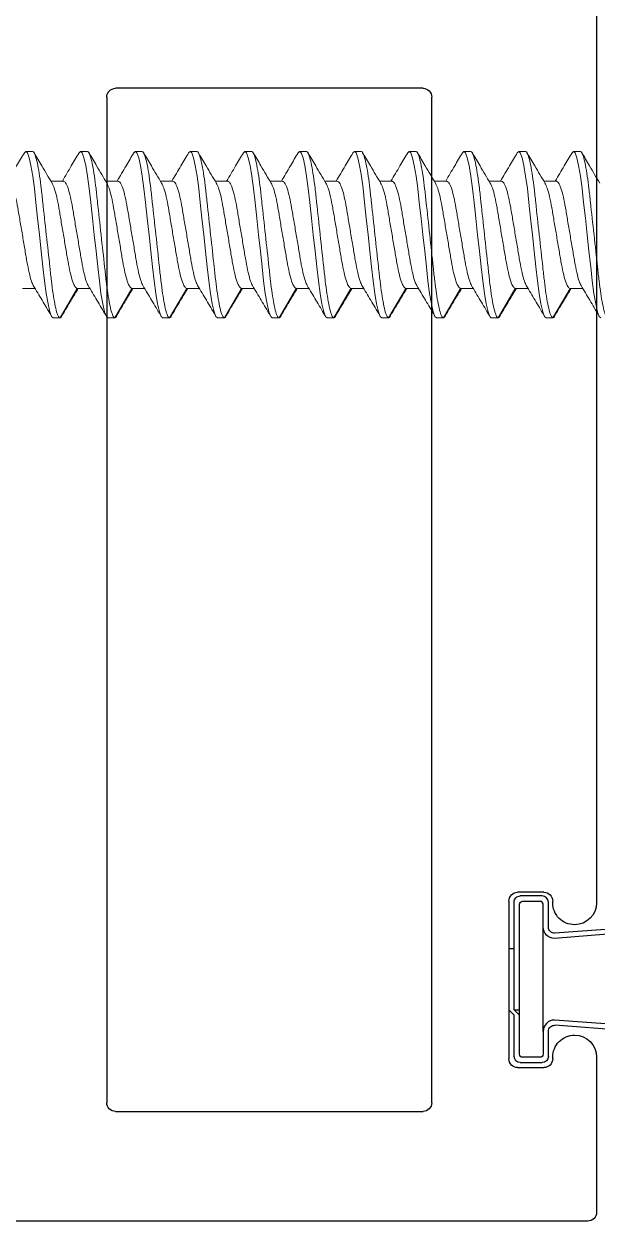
# Model space of a CAD drawing. Extents: x -22 to 360, y -93 to 44.
# Drawn here: x 17.505 to 18.159, y 30.997 to 32.362 of the extents above; entities that cross this region are included whole.
import ezdxf

# ---------------------------------------------------------------- set-up
doc = ezdxf.new("R2010")
doc.units = 0
doc.header["$MEASUREMENT"] = 0
doc.layers.get('0').update_dxf_attribs({"linetype": 'CONTINUOUS'})
doc.layers.add('VENT', color=5, linetype='CONTINUOUS')

# ---------------------------------------------------------------- blocks, each defined once
blk = doc.blocks.new('Q250T190')
for p, q in [((-0.063, 0.181), (-0.0525, 0.0405)), ((-0.057, 0.181), (-0.0465, 0.04)), ((0.063, 0.181), (0.0525, 0.0405)), ((0.057, 0.1798), (0.057, 0.1719)), ((0.057, 0.1719), (0.0465, 0.04)), ((-0.088, 0.033), (-0.0595, 0.033)), ((0.0595, 0.033), (0.088, 0.033)), ((-0.095, 0.001), (-0.095, 0.026)), ((-0.089, 0.0235), (-0.089, 0.0035)), ((-0.0595, 0.027), (-0.0855, 0.027)), ((-0.0595, 0.027), (0.0855, 0.027)), ((0.089, 0.0035), (0.089, 0.0235)), ((0.095, 0.026), (0.095, 0.001)), ((-0.0855, 0), (0.0855, 0)), ((-0.035, -0.006), (-0.041, 0)), ((-0.035, -0.006), (-0.035, 0)), ((-0.088, -0.006), (-0.041, -0.006)), ((-0.035, -0.012), (-0.041, -0.006)), ((-0.035, -0.006), (0.088, -0.006)), ((0.035, -0.012), (-0.035, -0.012)), ((0.035, -0.012), (0.035, -0.006))]:
    blk.add_line(p, q)
for centre, radius, start, end in [((0, 0.181), 0.063, 0, 180), ((0, 0.1804), 0.057, 359.3779, 179.3779), ((-0.088, 0.026), 0.007, 90, 180), ((-0.0595, 0.04), 0.007, 270, 4.2588), ((0.0595, 0.04), 0.013, 180, 270), ((0.0595, 0.04), 0.007, 175.7412, 270), ((-0.0855, 0.0235), 0.0035, 90, 180), ((-0.088, 0.001), 0.007, 180, 270), ((-0.0855, 0.0035), 0.0035, 180, 270), ((0.0855, 0.0035), 0.0035, 270, 0), ((0.088, 0.001), 0.007, 270, 0)]:
    blk.add_arc(centre, radius, start, end)
at = {"extrusion": (0, 0, -1)}
for centre, radius, start, end in [((0.0595, 0.04), 0.013, 180, 270.0001), ((-0.088, 0.026), 0.007, 90, 180), ((-0.0855, 0.0235), 0.0035, 90, 180)]:
    blk.add_arc(centre, radius, start, end, dxfattribs=at)
blk = doc.blocks.new('3203-1_Sash_Component')
for p, q in [((0.124, 3.064), (-0.053, 3.064)), ((1.319, 3.064), (0.3, 3.064)), ((-0.063, 3.054), (-0.063, 0.01)), ((0.149, 3.0389), (0.149, 3.039)), ((0.122, 3.0139), (0.124, 3.0139)), ((0.3, 3.0139), (0.302, 3.0139)), ((0.112, 2.9739), (0.112, 3.0039)), ((0.312, 3.0039), (0.312, 2.9739)), ((0.302, 2.9639), (0.122, 2.9639)), ((0.072, 2.876), (1.219, 2.876)), ((0.062, 2.515), (0.062, 2.866)), ((1.229, 2.866), (1.229, 2.5151)), ((1.219, 2.5051), (0.072, 2.505))]:
    blk.add_line(p, q)
for centre, radius, start, end in [((-0.053, 3.054), 0.01, 90, 180), ((0.124, 3.039), 0.025, 360, 90), ((0.3, 3.039), 0.025, 90, 180), ((0.124, 3.0389), 0.025, 270, 0), ((0.3, 3.0389), 0.025, 179.7256, 269.9995), ((0.122, 3.0039), 0.01, 90, 180), ((0.302, 3.0039), 0.01, 0, 90), ((0.122, 2.9739), 0.01, 180, 270), ((0.3021, 2.9739), 0.00993, 269.6042, 0.1639), ((0.072, 2.866), 0.01, 90, 180), ((1.219, 2.866), 0.01, 0, 90), ((0.072, 2.515), 0.01, 180, 270.0085), ((1.219, 2.5151), 0.01, 270.0085, 360)]:
    blk.add_arc(centre, radius, start, end)
blk = doc.blocks.new('3203_Sash_Assembly')
blk.add_blockref('3203-1_Sash_Component', (0, 0))
blk = doc.blocks.new('no 10 2 in')
at = {"color": 7, "linetype": 'Continuous', "lineweight": 15}
for p, q in [((0.04443, 0.01187), (0.04346, 0.01187)), ((0.05225, 0.01187), (0.05127, 0.01187)), ((0.06006, 0.01187), (0.05908, 0.01187)), ((0.06787, 0.01187), (0.06689, 0.01187)), ((0.07568, 0.01187), (0.07471, 0.01187)), ((0.0835, 0.01187), (0.08252, 0.01187)), ((0.09131, 0.01187), (0.09033, 0.01187)), ((0.09912, 0.01187), (0.09814, 0.01187)), ((0.10693, 0.01187), (0.10596, 0.01187)), ((0.11475, 0.01187), (0.11377, 0.01187)), ((0.12256, 0.01187), (0.12158, 0.01187)), ((0.04883, 0.00765), (0.04703, 0.00765)), ((0.05664, 0.00765), (0.05485, 0.00765)), ((0.06445, 0.00765), (0.06266, 0.00765)), ((0.07227, 0.00765), (0.07047, 0.00765)), ((0.08008, 0.00765), (0.07828, 0.00765)), ((0.08789, 0.00765), (0.0861, 0.00765)), ((0.0957, 0.00765), (0.09391, 0.00765)), ((0.10352, 0.00765), (0.10172, 0.00765)), ((0.11133, 0.00765), (0.10953, 0.00765)), ((0.11914, 0.00765), (0.11735, 0.00765)), ((0.04297, -0.00765), (0.04477, -0.00765)), ((0.05078, -0.00765), (0.04834, -0.01187)), ((0.05078, -0.00765), (0.05258, -0.00765)), ((0.05859, -0.00765), (0.05615, -0.01187)), ((0.05859, -0.00765), (0.06039, -0.00765)), ((0.06641, -0.00765), (0.06396, -0.01187)), ((0.06641, -0.00765), (0.06821, -0.00765)), ((0.07422, -0.00765), (0.07178, -0.01187)), ((0.07422, -0.00765), (0.07602, -0.00765)), ((0.08203, -0.00765), (0.07959, -0.01187)), ((0.08203, -0.00765), (0.08383, -0.00765)), ((0.08984, -0.00765), (0.0874, -0.01187)), ((0.08984, -0.00765), (0.09164, -0.00765)), ((0.09766, -0.00765), (0.09521, -0.01187)), ((0.09766, -0.00765), (0.09946, -0.00765)), ((0.10547, -0.00765), (0.10303, -0.01187)), ((0.10547, -0.00765), (0.10727, -0.00765)), ((0.11328, -0.00765), (0.11084, -0.01187)), ((0.11328, -0.00765), (0.11508, -0.00765)), ((0.12109, -0.00765), (0.11865, -0.01187)), ((0.12109, -0.00765), (0.12289, -0.00765)), ((0.04736, -0.01187), (0.04834, -0.01187)), ((0.05518, -0.01187), (0.05615, -0.01187)), ((0.06299, -0.01187), (0.06396, -0.01187)), ((0.0708, -0.01187), (0.07178, -0.01187)), ((0.07861, -0.01187), (0.07959, -0.01187)), ((0.08643, -0.01187), (0.0874, -0.01187)), ((0.09424, -0.01187), (0.09521, -0.01187)), ((0.10205, -0.01187), (0.10303, -0.01187)), ((0.10986, -0.01187), (0.11084, -0.01187)), ((0.11768, -0.01187), (0.11865, -0.01187))]:
    blk.add_line(p, q, dxfattribs=at)
at = {"color": 7, "linetype": 'Continuous', "lineweight": 15, "flags": 128}
for points in [[(0.04326, 0.01168), (0.04346, 0.01187), (0.04368, 0.01166), (0.04393, 0.01098), (0.0442, 0.00986), (0.04445, 0.00836), (0.04469, 0.00657), (0.04491, 0.00459), (0.04515, 0.00236), (0.04541, 0), (0.04567, -0.00236), (0.04591, -0.00459), (0.04613, -0.00657), (0.04637, -0.00836), (0.04663, -0.00986), (0.04689, -0.01098), (0.04714, -0.01166), (0.04736, -0.01187), (0.04736, -0.01187)], [(0.05107, 0.01168), (0.05127, 0.01187), (0.0515, 0.01166), (0.05175, 0.01098), (0.05201, 0.00986), (0.05226, 0.00836), (0.0525, 0.00657), (0.05272, 0.00459), (0.05296, 0.00236), (0.05322, 0), (0.05348, -0.00236), (0.05373, -0.00459), (0.05395, -0.00657), (0.05418, -0.00836), (0.05444, -0.00986), (0.0547, -0.01098), (0.05495, -0.01166), (0.05518, -0.01187), (0.05518, -0.01187)], [(0.05888, 0.01168), (0.05908, 0.01187), (0.05931, 0.01166), (0.05956, 0.01098), (0.05982, 0.00986), (0.06008, 0.00836), (0.06031, 0.00657), (0.06053, 0.00459), (0.06078, 0.00236), (0.06104, 0), (0.06129, -0.00236), (0.06154, -0.00459), (0.06176, -0.00657), (0.06199, -0.00836), (0.06225, -0.00986), (0.06251, -0.01098), (0.06276, -0.01166), (0.06299, -0.01187), (0.06299, -0.01187)], [(0.06669, 0.01168), (0.06689, 0.01187), (0.06712, 0.01166), (0.06737, 0.01098), (0.06763, 0.00986), (0.06789, 0.00836), (0.06812, 0.00657), (0.06834, 0.00459), (0.06859, 0.00236), (0.06885, 0), (0.06911, -0.00236), (0.06935, -0.00459), (0.06957, -0.00657), (0.06981, -0.00836), (0.07006, -0.00986), (0.07032, -0.01098), (0.07057, -0.01166), (0.0708, -0.01187), (0.0708, -0.01187)], [(0.07451, 0.01168), (0.07471, 0.01187), (0.07493, 0.01166), (0.07518, 0.01098), (0.07545, 0.00986), (0.0757, 0.00836), (0.07594, 0.00657), (0.07616, 0.00459), (0.0764, 0.00236), (0.07666, 0), (0.07692, -0.00236), (0.07716, -0.00459), (0.07738, -0.00657), (0.07762, -0.00836), (0.07788, -0.00986), (0.07814, -0.01098), (0.07839, -0.01166), (0.07861, -0.01187), (0.07861, -0.01187)], [(0.08232, 0.01168), (0.08252, 0.01187), (0.08275, 0.01166), (0.083, 0.01098), (0.08326, 0.00986), (0.08351, 0.00836), (0.08375, 0.00657), (0.08397, 0.00459), (0.08421, 0.00236), (0.08447, 0), (0.08473, -0.00236), (0.08498, -0.00459), (0.0852, -0.00657), (0.08543, -0.00836), (0.08569, -0.00986), (0.08595, -0.01098), (0.0862, -0.01166), (0.08643, -0.01187), (0.08643, -0.01187)], [(0.09013, 0.01168), (0.09033, 0.01187), (0.09056, 0.01166), (0.09081, 0.01098), (0.09107, 0.00986), (0.09133, 0.00836), (0.09156, 0.00657), (0.09178, 0.00459), (0.09203, 0.00236), (0.09229, 0), (0.09254, -0.00236), (0.09279, -0.00459), (0.09301, -0.00657), (0.09324, -0.00836), (0.0935, -0.00986), (0.09376, -0.01098), (0.09401, -0.01166), (0.09424, -0.01187), (0.09424, -0.01187)], [(0.09794, 0.01168), (0.09814, 0.01187), (0.09837, 0.01166), (0.09862, 0.01098), (0.09888, 0.00986), (0.09914, 0.00836), (0.09937, 0.00657), (0.09959, 0.00459), (0.09984, 0.00236), (0.1001, 0), (0.10036, -0.00236), (0.1006, -0.00459), (0.10082, -0.00657), (0.10106, -0.00836), (0.10131, -0.00986), (0.10157, -0.01098), (0.10182, -0.01166), (0.10205, -0.01187), (0.10205, -0.01187)], [(0.10576, 0.01168), (0.10596, 0.01187), (0.10618, 0.01166), (0.10643, 0.01098), (0.1067, 0.00986), (0.10695, 0.00836), (0.10719, 0.00657), (0.10741, 0.00459), (0.10765, 0.00236), (0.10791, 0), (0.10817, -0.00236), (0.10841, -0.00459), (0.10863, -0.00657), (0.10887, -0.00836), (0.10913, -0.00986), (0.10939, -0.01098), (0.10964, -0.01166), (0.10986, -0.01187), (0.10986, -0.01187)], [(0.11357, 0.01168), (0.11377, 0.01187), (0.114, 0.01166), (0.11425, 0.01098), (0.11451, 0.00986), (0.11476, 0.00836), (0.115, 0.00657), (0.11522, 0.00459), (0.11546, 0.00236), (0.11572, 0), (0.11598, -0.00236), (0.11623, -0.00459), (0.11645, -0.00657), (0.11668, -0.00836), (0.11694, -0.00986), (0.1172, -0.01098), (0.11745, -0.01166), (0.11768, -0.01187), (0.11768, -0.01187)], [(0.12138, 0.01168), (0.12158, 0.01187), (0.12181, 0.01166), (0.12206, 0.01098), (0.12232, 0.00986), (0.12258, 0.00836), (0.12281, 0.00657), (0.12303, 0.00459), (0.12328, 0.00236), (0.12354, 0), (0.12379, -0.00236), (0.12404, -0.00459), (0.12426, -0.00657), (0.12449, -0.00836), (0.12475, -0.00986), (0.12501, -0.01098), (0.12526, -0.01166), (0.12549, -0.01187), (0.12549, -0.01187)]]:
    blk.add_lwpolyline(points, dxfattribs=at)
at = {"color": 7, "linetype": 'Continuous', "lineweight": 15}
for points, knots in [([(0.04326, 0.0117), (0.04288, 0.01107), (0.04209, 0.00972), (0.04128, 0.00837), (0.04086, 0.00765)], [0, 0, 0, 0, 0.467477, 1, 1, 1, 1]), ([(0.04443, 0.01187), (0.04457, 0.01187), (0.04474, 0.01159), (0.04508, 0.01038), (0.04526, 0.00947), (0.04551, 0.0078), (0.04559, 0.0072), (0.04574, 0.00595), (0.04581, 0.00529), (0.04604, 0.00318), (0.04621, 0.00159), (0.04656, -0.00159), (0.04674, -0.00318), (0.04697, -0.00529), (0.04704, -0.00595), (0.04718, -0.0072), (0.04726, -0.0078), (0.04751, -0.00947), (0.04769, -0.01038), (0.04803, -0.01159), (0.0482, -0.01187), (0.04834, -0.01187)], [0, 0, 0, 0, 0.125, 0.125, 0.25, 0.25, 0.3125, 0.3125, 0.375, 0.375, 0.5, 0.5, 0.625, 0.625, 0.6875, 0.6875, 0.75, 0.75, 0.875, 0.875, 1, 1, 1, 1]), ([(0.0472, 0.00736), (0.04672, 0.00818), (0.04586, 0.00962), (0.04501, 0.01107), (0.04463, 0.0117)], [0, 0, 0, 0, 0.563085, 1, 1, 1, 1]), ([(0.05107, 0.0117), (0.0507, 0.01107), (0.0499, 0.00972), (0.0491, 0.00837), (0.04867, 0.00765)], [0, 0, 0, 0, 0.4674774, 1, 1, 1, 1]), ([(0.05225, 0.01187), (0.05239, 0.01187), (0.05255, 0.01159), (0.0529, 0.01038), (0.05307, 0.00947), (0.05332, 0.0078), (0.0534, 0.0072), (0.05355, 0.00595), (0.05362, 0.00529), (0.05385, 0.00318), (0.05402, 0.00159), (0.05437, -0.00159), (0.05455, -0.00318), (0.05478, -0.00529), (0.05485, -0.00595), (0.055, -0.0072), (0.05508, -0.0078), (0.05532, -0.00947), (0.0555, -0.01038), (0.05585, -0.01159), (0.05601, -0.01187), (0.05615, -0.01187)], [0, 0, 0, 0, 0.125, 0.125, 0.25, 0.25, 0.3125, 0.3125, 0.375, 0.375, 0.5, 0.5, 0.625, 0.625, 0.6875, 0.6875, 0.75, 0.75, 0.875, 0.875, 1, 1, 1, 1]), ([(0.05502, 0.00736), (0.05453, 0.00818), (0.05367, 0.00962), (0.05282, 0.01107), (0.05245, 0.0117)], [0, 0, 0, 0, 0.5630855, 1, 1, 1, 1]), ([(0.05888, 0.0117), (0.05851, 0.01107), (0.05771, 0.00972), (0.05691, 0.00837), (0.05648, 0.00765)], [0, 0, 0, 0, 0.467477, 1, 1, 1, 1]), ([(0.06006, 0.01187), (0.0602, 0.01187), (0.06036, 0.01159), (0.06071, 0.01038), (0.06089, 0.00947), (0.06114, 0.0078), (0.06121, 0.0072), (0.06136, 0.00595), (0.06143, 0.00529), (0.06166, 0.00318), (0.06184, 0.00159), (0.06219, -0.00159), (0.06236, -0.00318), (0.06259, -0.00529), (0.06266, -0.00595), (0.06281, -0.0072), (0.06289, -0.0078), (0.06314, -0.00947), (0.06332, -0.01038), (0.06366, -0.01159), (0.06382, -0.01187), (0.06396, -0.01187)], [0, 0, 0, 0, 0.125, 0.125, 0.25, 0.25, 0.3125, 0.3125, 0.375, 0.375, 0.5, 0.5, 0.625, 0.625, 0.6875, 0.6875, 0.75, 0.75, 0.875, 0.875, 1, 1, 1, 1]), ([(0.06283, 0.00736), (0.06234, 0.00818), (0.06148, 0.00962), (0.06063, 0.01107), (0.06026, 0.0117)], [0, 0, 0, 0, 0.563085, 1, 1, 1, 1]), ([(0.06669, 0.0117), (0.06632, 0.01107), (0.06553, 0.00972), (0.06472, 0.00837), (0.06429, 0.00765)], [0, 0, 0, 0, 0.4674774, 1, 1, 1, 1]), ([(0.06787, 0.01187), (0.06801, 0.01187), (0.06818, 0.01159), (0.06852, 0.01038), (0.0687, 0.00947), (0.06895, 0.0078), (0.06903, 0.0072), (0.06917, 0.00595), (0.06924, 0.00529), (0.06948, 0.00318), (0.06965, 0.00159), (0.07, -0.00159), (0.07017, -0.00318), (0.0704, -0.00529), (0.07047, -0.00595), (0.07062, -0.0072), (0.0707, -0.0078), (0.07095, -0.00947), (0.07113, -0.01038), (0.07147, -0.01159), (0.07164, -0.01187), (0.07178, -0.01187)], [0, 0, 0, 0, 0.125, 0.125, 0.25, 0.25, 0.3125, 0.3125, 0.375, 0.375, 0.5, 0.5, 0.625, 0.625, 0.6875, 0.6875, 0.75, 0.75, 0.875, 0.875, 1, 1, 1, 1]), ([(0.07064, 0.00736), (0.07016, 0.00818), (0.06929, 0.00962), (0.06844, 0.01107), (0.06807, 0.0117)], [0, 0, 0, 0, 0.563085, 1, 1, 1, 1]), ([(0.07451, 0.0117), (0.07413, 0.01107), (0.07334, 0.00972), (0.07253, 0.00837), (0.07211, 0.00765)], [0, 0, 0, 0, 0.4674774, 1, 1, 1, 1]), ([(0.07568, 0.01187), (0.07582, 0.01187), (0.07599, 0.01159), (0.07633, 0.01038), (0.07651, 0.00947), (0.07676, 0.0078), (0.07684, 0.0072), (0.07699, 0.00595), (0.07706, 0.00529), (0.07729, 0.00318), (0.07746, 0.00159), (0.07781, -0.00159), (0.07799, -0.00318), (0.07822, -0.00529), (0.07829, -0.00595), (0.07843, -0.0072), (0.07851, -0.0078), (0.07876, -0.00947), (0.07894, -0.01038), (0.07928, -0.01159), (0.07945, -0.01187), (0.07959, -0.01187)], [0, 0, 0, 0, 0.125, 0.125, 0.25, 0.25, 0.3125, 0.3125, 0.375, 0.375, 0.5, 0.5, 0.625, 0.625, 0.6875, 0.6875, 0.75, 0.75, 0.875, 0.875, 1, 1, 1, 1]), ([(0.07845, 0.00736), (0.07797, 0.00818), (0.07711, 0.00962), (0.07626, 0.01107), (0.07588, 0.0117)], [0, 0, 0, 0, 0.563085, 1, 1, 1, 1]), ([(0.08232, 0.0117), (0.08195, 0.01107), (0.08115, 0.00972), (0.08035, 0.00837), (0.07992, 0.00765)], [0, 0, 0, 0, 0.467477, 1, 1, 1, 1]), ([(0.0835, 0.01187), (0.08364, 0.01187), (0.0838, 0.01159), (0.08415, 0.01038), (0.08432, 0.00947), (0.08457, 0.0078), (0.08465, 0.0072), (0.0848, 0.00595), (0.08487, 0.00529), (0.0851, 0.00318), (0.08527, 0.00159), (0.08562, -0.00159), (0.0858, -0.00318), (0.08603, -0.00529), (0.0861, -0.00595), (0.08625, -0.0072), (0.08633, -0.0078), (0.08657, -0.00947), (0.08675, -0.01038), (0.0871, -0.01159), (0.08726, -0.01187), (0.0874, -0.01187)], [0, 0, 0, 0, 0.125, 0.125, 0.25, 0.25, 0.3125, 0.3125, 0.375, 0.375, 0.5, 0.5, 0.625, 0.625, 0.6875, 0.6875, 0.75, 0.75, 0.875, 0.875, 1, 1, 1, 1]), ([(0.08627, 0.00736), (0.08578, 0.00818), (0.08492, 0.00962), (0.08407, 0.01107), (0.0837, 0.0117)], [0, 0, 0, 0, 0.563085, 1, 1, 1, 1]), ([(0.09013, 0.0117), (0.08976, 0.01107), (0.08896, 0.00972), (0.08816, 0.00837), (0.08773, 0.00765)], [0, 0, 0, 0, 0.4674774, 1, 1, 1, 1]), ([(0.09131, 0.01187), (0.09145, 0.01187), (0.09161, 0.01159), (0.09196, 0.01038), (0.09214, 0.00947), (0.09239, 0.0078), (0.09246, 0.0072), (0.09261, 0.00595), (0.09268, 0.00529), (0.09291, 0.00318), (0.09309, 0.00159), (0.09344, -0.00159), (0.09361, -0.00318), (0.09384, -0.00529), (0.09391, -0.00595), (0.09406, -0.0072), (0.09414, -0.0078), (0.09439, -0.00947), (0.09457, -0.01038), (0.09491, -0.01159), (0.09507, -0.01187), (0.09521, -0.01187)], [0, 0, 0, 0, 0.125, 0.125, 0.25, 0.25, 0.3125, 0.3125, 0.375, 0.375, 0.5, 0.5, 0.625, 0.625, 0.6875, 0.6875, 0.75, 0.75, 0.875, 0.875, 1, 1, 1, 1]), ([(0.09408, 0.00736), (0.09359, 0.00818), (0.09273, 0.00962), (0.09188, 0.01107), (0.09151, 0.0117)], [0, 0, 0, 0, 0.563085, 1, 1, 1, 1]), ([(0.09794, 0.0117), (0.09757, 0.01107), (0.09678, 0.00972), (0.09597, 0.00837), (0.09554, 0.00765)], [0, 0, 0, 0, 0.4674774, 1, 1, 1, 1]), ([(0.09912, 0.01187), (0.09926, 0.01187), (0.09943, 0.01159), (0.09977, 0.01038), (0.09995, 0.00947), (0.1002, 0.0078), (0.10028, 0.0072), (0.10042, 0.00595), (0.10049, 0.00529), (0.10073, 0.00318), (0.1009, 0.00159), (0.10125, -0.00159), (0.10142, -0.00318), (0.10165, -0.00529), (0.10172, -0.00595), (0.10187, -0.0072), (0.10195, -0.0078), (0.1022, -0.00947), (0.10238, -0.01038), (0.10272, -0.01159), (0.10289, -0.01187), (0.10303, -0.01187)], [0, 0, 0, 0, 0.125, 0.125, 0.25, 0.25, 0.3125, 0.3125, 0.375, 0.375, 0.5, 0.5, 0.625, 0.625, 0.6875, 0.6875, 0.75, 0.75, 0.875, 0.875, 1, 1, 1, 1]), ([(0.10189, 0.00736), (0.10141, 0.00818), (0.10054, 0.00962), (0.09969, 0.01107), (0.09932, 0.0117)], [0, 0, 0, 0, 0.563085, 1, 1, 1, 1]), ([(0.10576, 0.0117), (0.10538, 0.01107), (0.10459, 0.00972), (0.10378, 0.00837), (0.10336, 0.00765)], [0, 0, 0, 0, 0.467477, 1, 1, 1, 1]), ([(0.10693, 0.01187), (0.10707, 0.01187), (0.10724, 0.01159), (0.10758, 0.01038), (0.10776, 0.00947), (0.10801, 0.0078), (0.10809, 0.0072), (0.10824, 0.00595), (0.10831, 0.00529), (0.10854, 0.00318), (0.10871, 0.00159), (0.10906, -0.00159), (0.10924, -0.00318), (0.10947, -0.00529), (0.10954, -0.00595), (0.10968, -0.0072), (0.10976, -0.0078), (0.11001, -0.00947), (0.11019, -0.01038), (0.11053, -0.01159), (0.1107, -0.01187), (0.11084, -0.01187)], [0, 0, 0, 0, 0.125, 0.125, 0.25, 0.25, 0.3125, 0.3125, 0.375, 0.375, 0.5, 0.5, 0.625, 0.625, 0.6875, 0.6875, 0.75, 0.75, 0.875, 0.875, 1, 1, 1, 1]), ([(0.1097, 0.00736), (0.10922, 0.00818), (0.10836, 0.00962), (0.10751, 0.01107), (0.10713, 0.0117)], [0, 0, 0, 0, 0.563085, 1, 1, 1, 1]), ([(0.11357, 0.0117), (0.1132, 0.01107), (0.1124, 0.00972), (0.1116, 0.00837), (0.11117, 0.00765)], [0, 0, 0, 0, 0.4674774, 1, 1, 1, 1]), ([(0.11475, 0.01187), (0.11489, 0.01187), (0.11505, 0.01159), (0.1154, 0.01038), (0.11557, 0.00947), (0.11582, 0.0078), (0.1159, 0.0072), (0.11605, 0.00595), (0.11612, 0.00529), (0.11635, 0.00318), (0.11652, 0.00159), (0.11687, -0.00159), (0.11705, -0.00318), (0.11728, -0.00529), (0.11735, -0.00595), (0.1175, -0.0072), (0.11758, -0.0078), (0.11782, -0.00947), (0.118, -0.01038), (0.11835, -0.01159), (0.11851, -0.01187), (0.11865, -0.01187)], [0, 0, 0, 0, 0.125, 0.125, 0.25, 0.25, 0.3125, 0.3125, 0.375, 0.375, 0.5, 0.5, 0.625, 0.625, 0.6875, 0.6875, 0.75, 0.75, 0.875, 0.875, 1, 1, 1, 1]), ([(0.11752, 0.00736), (0.11703, 0.00818), (0.11617, 0.00962), (0.11532, 0.01107), (0.11495, 0.0117)], [0, 0, 0, 0, 0.563085, 1, 1, 1, 1]), ([(0.12138, 0.0117), (0.12101, 0.01107), (0.12021, 0.00972), (0.11941, 0.00837), (0.11898, 0.00765)], [0, 0, 0, 0, 0.467477, 1, 1, 1, 1]), ([(0.12256, 0.01187), (0.1227, 0.01187), (0.12286, 0.01159), (0.12321, 0.01038), (0.12339, 0.00947), (0.12364, 0.0078), (0.12371, 0.0072), (0.12386, 0.00595), (0.12393, 0.00529), (0.12416, 0.00318), (0.12434, 0.00159), (0.12469, -0.00159), (0.12486, -0.00318), (0.12509, -0.00529), (0.12516, -0.00595), (0.12531, -0.0072), (0.12539, -0.0078), (0.12564, -0.00947), (0.12582, -0.01038), (0.12616, -0.01159), (0.12632, -0.01187), (0.12646, -0.01187)], [0, 0, 0, 0, 0.125, 0.125, 0.25, 0.25, 0.3125, 0.3125, 0.375, 0.375, 0.5, 0.5, 0.625, 0.625, 0.6875, 0.6875, 0.75, 0.75, 0.875, 0.875, 1, 1, 1, 1]), ([(0.12533, 0.00736), (0.12484, 0.00818), (0.12398, 0.00962), (0.12313, 0.01107), (0.12276, 0.0117)], [0, 0, 0, 0, 0.563085, 1, 1, 1, 1]), ([(0.04102, 0.00765), (0.04112, 0.0076), (0.04132, 0.0075), (0.04167, 0.00669), (0.04201, 0.00546), (0.04232, 0.00387), (0.04262, 0.00201), (0.04297, 0), (0.04331, -0.00201), (0.04362, -0.00387), (0.04393, -0.00545), (0.04425, -0.00664), (0.04445, -0.00704), (0.04453, -0.00722)], [0, 0, 0, 0, 0.091035, 0.185454, 0.279874, 0.370908, 0.461943, 0.556362, 0.650782, 0.741817, 0.832851, 0.927271, 1, 1, 1, 1]), ([(0.0472, 0.00736), (0.04731, 0.00715), (0.04753, 0.00671), (0.04787, 0.00546), (0.04818, 0.00387), (0.04848, 0.00201), (0.04883, 0), (0.04917, -0.00201), (0.04948, -0.00387), (0.04979, -0.00546), (0.05013, -0.00669), (0.05047, -0.0075), (0.05068, -0.0076), (0.05078, -0.00765)], [0, 0, 0, 0, 0.088951, 0.181719, 0.271161, 0.360603, 0.45337, 0.546138, 0.63558, 0.725022, 0.81779, 0.910558, 1, 1, 1, 1]), ([(0.04883, 0.00765), (0.04893, 0.0076), (0.04913, 0.0075), (0.04948, 0.00669), (0.04982, 0.00546), (0.05013, 0.00387), (0.05044, 0.00201), (0.05078, 0), (0.05113, -0.00201), (0.05143, -0.00387), (0.05174, -0.00545), (0.05206, -0.00664), (0.05226, -0.00704), (0.05235, -0.00722)], [0, 0, 0, 0, 0.091035, 0.185454, 0.279874, 0.370908, 0.461943, 0.556362, 0.650782, 0.741817, 0.832851, 0.927271, 1, 1, 1, 1]), ([(0.05501, 0.00736), (0.05512, 0.00715), (0.05534, 0.00671), (0.05568, 0.00546), (0.05599, 0.00387), (0.0563, 0.00201), (0.05664, 0), (0.05699, -0.00201), (0.05729, -0.00387), (0.0576, -0.00546), (0.05794, -0.00669), (0.05829, -0.0075), (0.05849, -0.0076), (0.05859, -0.00765)], [0, 0, 0, 0, 0.088951, 0.181719, 0.271161, 0.360603, 0.45337, 0.546138, 0.63558, 0.725022, 0.81779, 0.910558, 1, 1, 1, 1]), ([(0.05664, 0.00765), (0.05674, 0.0076), (0.05695, 0.0075), (0.05729, 0.00669), (0.05764, 0.00546), (0.05794, 0.00387), (0.05825, 0.00201), (0.05859, 0), (0.05894, -0.00201), (0.05924, -0.00387), (0.05955, -0.00545), (0.05987, -0.00664), (0.06007, -0.00704), (0.06016, -0.00722)], [0, 0, 0, 0, 0.0910345, 0.1854542, 0.2798738, 0.3709083, 0.4619429, 0.5563625, 0.6507821, 0.7418167, 0.8328512, 0.9272708, 1, 1, 1, 1]), ([(0.06282, 0.00736), (0.06293, 0.00715), (0.06315, 0.00671), (0.0635, 0.00546), (0.0638, 0.00387), (0.06411, 0.00201), (0.06445, 0), (0.0648, -0.00201), (0.0651, -0.00387), (0.06541, -0.00546), (0.06576, -0.00669), (0.0661, -0.0075), (0.06631, -0.0076), (0.06641, -0.00765)], [0, 0, 0, 0, 0.088951, 0.181719, 0.271161, 0.360603, 0.45337, 0.546138, 0.63558, 0.725022, 0.81779, 0.910558, 1, 1, 1, 1]), ([(0.06445, 0.00765), (0.06455, 0.0076), (0.06476, 0.0075), (0.0651, 0.00669), (0.06545, 0.00546), (0.06576, 0.00387), (0.06606, 0.00201), (0.06641, 0), (0.06675, -0.00201), (0.06706, -0.00387), (0.06736, -0.00545), (0.06768, -0.00664), (0.06788, -0.00704), (0.06797, -0.00722)], [0, 0, 0, 0, 0.091035, 0.185454, 0.279874, 0.370908, 0.461943, 0.556362, 0.650782, 0.741817, 0.832851, 0.927271, 1, 1, 1, 1]), ([(0.07063, 0.00736), (0.07074, 0.00715), (0.07097, 0.00671), (0.07131, 0.00546), (0.07161, 0.00387), (0.07192, 0.00201), (0.07227, 0), (0.07261, -0.00201), (0.07292, -0.00387), (0.07322, -0.00546), (0.07357, -0.00669), (0.07391, -0.0075), (0.07412, -0.0076), (0.07422, -0.00765)], [0, 0, 0, 0, 0.088951, 0.181719, 0.271161, 0.360603, 0.45337, 0.546138, 0.63558, 0.725022, 0.81779, 0.910558, 1, 1, 1, 1]), ([(0.07227, 0.00765), (0.07237, 0.0076), (0.07257, 0.0075), (0.07292, 0.00669), (0.07326, 0.00546), (0.07357, 0.00387), (0.07387, 0.00201), (0.07422, 0), (0.07456, -0.00201), (0.07487, -0.00387), (0.07518, -0.00545), (0.0755, -0.00664), (0.0757, -0.00704), (0.07578, -0.00722)], [0, 0, 0, 0, 0.091035, 0.185454, 0.279874, 0.370908, 0.461943, 0.556362, 0.650782, 0.741817, 0.832851, 0.927271, 1, 1, 1, 1]), ([(0.07845, 0.00736), (0.07856, 0.00715), (0.07878, 0.00671), (0.07912, 0.00546), (0.07943, 0.00387), (0.07973, 0.00201), (0.08008, 0), (0.08042, -0.00201), (0.08073, -0.00387), (0.08104, -0.00546), (0.08138, -0.00669), (0.08172, -0.0075), (0.08193, -0.0076), (0.08203, -0.00765)], [0, 0, 0, 0, 0.088951, 0.181719, 0.271161, 0.360603, 0.45337, 0.546138, 0.63558, 0.725022, 0.81779, 0.910558, 1, 1, 1, 1]), ([(0.08008, 0.00765), (0.08018, 0.0076), (0.08038, 0.0075), (0.08073, 0.00669), (0.08107, 0.00546), (0.08138, 0.00387), (0.08169, 0.00201), (0.08203, 0), (0.08238, -0.00201), (0.08268, -0.00387), (0.08299, -0.00545), (0.08331, -0.00664), (0.08351, -0.00704), (0.0836, -0.00722)], [0, 0, 0, 0, 0.091035, 0.185454, 0.279874, 0.370908, 0.461943, 0.556362, 0.650782, 0.741817, 0.832851, 0.927271, 1, 1, 1, 1]), ([(0.08626, 0.00736), (0.08637, 0.00715), (0.08659, 0.00671), (0.08693, 0.00546), (0.08724, 0.00387), (0.08755, 0.00201), (0.08789, 0), (0.08824, -0.00201), (0.08854, -0.00387), (0.08885, -0.00546), (0.08919, -0.00669), (0.08954, -0.0075), (0.08974, -0.0076), (0.08984, -0.00765)], [0, 0, 0, 0, 0.088951, 0.181719, 0.271161, 0.360603, 0.45337, 0.546138, 0.63558, 0.725022, 0.81779, 0.910558, 1, 1, 1, 1]), ([(0.08789, 0.00765), (0.08799, 0.0076), (0.0882, 0.0075), (0.08854, 0.00669), (0.08889, 0.00546), (0.08919, 0.00387), (0.0895, 0.00201), (0.08984, 0), (0.09019, -0.00201), (0.09049, -0.00387), (0.0908, -0.00545), (0.09112, -0.00664), (0.09132, -0.00704), (0.09141, -0.00722)], [0, 0, 0, 0, 0.091035, 0.185454, 0.279874, 0.370908, 0.461943, 0.556362, 0.650782, 0.741817, 0.832851, 0.927271, 1, 1, 1, 1]), ([(0.09407, 0.00736), (0.09418, 0.00715), (0.0944, 0.00671), (0.09475, 0.00546), (0.09505, 0.00387), (0.09536, 0.00201), (0.0957, 0), (0.09605, -0.00201), (0.09635, -0.00387), (0.09666, -0.00546), (0.09701, -0.00669), (0.09735, -0.0075), (0.09756, -0.0076), (0.09766, -0.00765)], [0, 0, 0, 0, 0.088951, 0.181719, 0.271161, 0.360603, 0.45337, 0.546138, 0.63558, 0.725022, 0.81779, 0.910558, 1, 1, 1, 1]), ([(0.0957, 0.00765), (0.0958, 0.0076), (0.09601, 0.0075), (0.09635, 0.00669), (0.0967, 0.00546), (0.09701, 0.00387), (0.09731, 0.00201), (0.09766, 0), (0.098, -0.00201), (0.09831, -0.00387), (0.09861, -0.00545), (0.09893, -0.00664), (0.09913, -0.00704), (0.09922, -0.00722)], [0, 0, 0, 0, 0.091035, 0.185454, 0.279874, 0.370908, 0.461943, 0.556362, 0.650782, 0.741817, 0.832851, 0.927271, 1, 1, 1, 1]), ([(0.10188, 0.00736), (0.10199, 0.00715), (0.10222, 0.00671), (0.10256, 0.00546), (0.10286, 0.00387), (0.10317, 0.00201), (0.10352, 0), (0.10386, -0.00201), (0.10417, -0.00387), (0.10447, -0.00546), (0.10482, -0.00669), (0.10516, -0.0075), (0.10537, -0.0076), (0.10547, -0.00765)], [0, 0, 0, 0, 0.088951, 0.181719, 0.271161, 0.360603, 0.45337, 0.546138, 0.63558, 0.725022, 0.81779, 0.910558, 1, 1, 1, 1]), ([(0.10352, 0.00765), (0.10362, 0.0076), (0.10382, 0.0075), (0.10417, 0.00669), (0.10451, 0.00546), (0.10482, 0.00387), (0.10512, 0.00201), (0.10547, 0), (0.10581, -0.00201), (0.10612, -0.00387), (0.10643, -0.00545), (0.10675, -0.00664), (0.10695, -0.00704), (0.10703, -0.00722)], [0, 0, 0, 0, 0.091035, 0.185454, 0.279874, 0.370908, 0.461943, 0.556362, 0.650782, 0.741817, 0.832851, 0.927271, 1, 1, 1, 1]), ([(0.1097, 0.00736), (0.10981, 0.00715), (0.11003, 0.00671), (0.11037, 0.00546), (0.11068, 0.00387), (0.11098, 0.00201), (0.11133, 0), (0.11167, -0.00201), (0.11198, -0.00387), (0.11229, -0.00546), (0.11263, -0.00669), (0.11297, -0.0075), (0.11318, -0.0076), (0.11328, -0.00765)], [0, 0, 0, 0, 0.088951, 0.181719, 0.271161, 0.360603, 0.45337, 0.546138, 0.63558, 0.725022, 0.81779, 0.910558, 1, 1, 1, 1]), ([(0.11133, 0.00765), (0.11143, 0.0076), (0.11163, 0.0075), (0.11198, 0.00669), (0.11232, 0.00546), (0.11263, 0.00387), (0.11294, 0.00201), (0.11328, 0), (0.11363, -0.00201), (0.11393, -0.00387), (0.11424, -0.00545), (0.11456, -0.00664), (0.11476, -0.00704), (0.11485, -0.00722)], [0, 0, 0, 0, 0.091035, 0.185454, 0.279874, 0.370908, 0.461943, 0.556362, 0.650782, 0.741817, 0.832851, 0.927271, 1, 1, 1, 1]), ([(0.11751, 0.00736), (0.11762, 0.00715), (0.11784, 0.00671), (0.11818, 0.00546), (0.11849, 0.00387), (0.1188, 0.00201), (0.11914, 0), (0.11949, -0.00201), (0.11979, -0.00387), (0.1201, -0.00546), (0.12044, -0.00669), (0.12079, -0.0075), (0.12099, -0.0076), (0.12109, -0.00765)], [0, 0, 0, 0, 0.088951, 0.181719, 0.271161, 0.360603, 0.45337, 0.546138, 0.63558, 0.725022, 0.81779, 0.910558, 1, 1, 1, 1]), ([(0.11914, 0.00765), (0.11924, 0.0076), (0.11945, 0.0075), (0.11979, 0.00669), (0.12014, 0.00546), (0.12044, 0.00387), (0.12075, 0.00201), (0.12109, 0), (0.12144, -0.00201), (0.12174, -0.00387), (0.12205, -0.00545), (0.12237, -0.00664), (0.12257, -0.00704), (0.12266, -0.00722)], [0, 0, 0, 0, 0.091035, 0.185454, 0.279874, 0.370908, 0.461943, 0.556362, 0.650782, 0.741817, 0.832851, 0.927271, 1, 1, 1, 1]), ([(0.04453, -0.00726), (0.04495, -0.00795), (0.04579, -0.00934), (0.04662, -0.01075), (0.04704, -0.01145)], [0, 0, 0, 0, 0.49945, 1, 1, 1, 1]), ([(0.04866, -0.01145), (0.04908, -0.01075), (0.04984, -0.00947), (0.0506, -0.00821), (0.05094, -0.00765)], [0, 0, 0, 0, 0.5518347, 1, 1, 1, 1]), ([(0.05235, -0.00726), (0.05277, -0.00795), (0.0536, -0.00934), (0.05444, -0.01075), (0.05485, -0.01145)], [0, 0, 0, 0, 0.49945, 1, 1, 1, 1]), ([(0.05647, -0.01145), (0.05689, -0.01075), (0.05765, -0.00947), (0.05841, -0.00821), (0.05875, -0.00765)], [0, 0, 0, 0, 0.551835, 1, 1, 1, 1]), ([(0.06016, -0.00726), (0.06058, -0.00795), (0.06141, -0.00934), (0.06225, -0.01075), (0.06267, -0.01145)], [0, 0, 0, 0, 0.49945, 1, 1, 1, 1]), ([(0.06429, -0.01145), (0.0647, -0.01075), (0.06546, -0.00947), (0.06622, -0.00821), (0.06656, -0.00765)], [0, 0, 0, 0, 0.551835, 1, 1, 1, 1]), ([(0.06797, -0.00726), (0.06839, -0.00795), (0.06923, -0.00934), (0.07006, -0.01075), (0.07048, -0.01145)], [0, 0, 0, 0, 0.49945, 1, 1, 1, 1]), ([(0.0721, -0.01145), (0.07252, -0.01075), (0.07327, -0.00947), (0.07403, -0.00821), (0.07437, -0.00765)], [0, 0, 0, 0, 0.551835, 1, 1, 1, 1]), ([(0.07578, -0.00726), (0.0762, -0.00795), (0.07704, -0.00934), (0.07787, -0.01075), (0.07829, -0.01145)], [0, 0, 0, 0, 0.49945, 1, 1, 1, 1]), ([(0.07991, -0.01145), (0.08033, -0.01075), (0.08109, -0.00947), (0.08185, -0.00821), (0.08219, -0.00765)], [0, 0, 0, 0, 0.5518347, 1, 1, 1, 1]), ([(0.0836, -0.00726), (0.08402, -0.00795), (0.08485, -0.00934), (0.08569, -0.01075), (0.0861, -0.01145)], [0, 0, 0, 0, 0.49945, 1, 1, 1, 1]), ([(0.08772, -0.01145), (0.08814, -0.01075), (0.0889, -0.00947), (0.08966, -0.00821), (0.09, -0.00765)], [0, 0, 0, 0, 0.551835, 1, 1, 1, 1]), ([(0.09141, -0.00726), (0.09183, -0.00795), (0.09266, -0.00934), (0.0935, -0.01075), (0.09392, -0.01145)], [0, 0, 0, 0, 0.49945, 1, 1, 1, 1]), ([(0.09554, -0.01145), (0.09595, -0.01075), (0.09671, -0.00947), (0.09747, -0.00821), (0.09781, -0.00765)], [0, 0, 0, 0, 0.551835, 1, 1, 1, 1]), ([(0.09922, -0.00726), (0.09964, -0.00795), (0.10048, -0.00934), (0.10131, -0.01075), (0.10173, -0.01145)], [0, 0, 0, 0, 0.49945, 1, 1, 1, 1]), ([(0.10335, -0.01145), (0.10377, -0.01075), (0.10452, -0.00947), (0.10528, -0.00821), (0.10562, -0.00765)], [0, 0, 0, 0, 0.551835, 1, 1, 1, 1]), ([(0.10703, -0.00726), (0.10745, -0.00795), (0.10829, -0.00934), (0.10912, -0.01075), (0.10954, -0.01145)], [0, 0, 0, 0, 0.49945, 1, 1, 1, 1]), ([(0.11116, -0.01145), (0.11158, -0.01075), (0.11234, -0.00947), (0.1131, -0.00821), (0.11344, -0.00765)], [0, 0, 0, 0, 0.551835, 1, 1, 1, 1]), ([(0.11485, -0.00726), (0.11527, -0.00795), (0.1161, -0.00934), (0.11694, -0.01075), (0.11735, -0.01145)], [0, 0, 0, 0, 0.49945, 1, 1, 1, 1]), ([(0.11897, -0.01145), (0.11939, -0.01075), (0.12015, -0.00947), (0.12091, -0.00821), (0.12125, -0.00765)], [0, 0, 0, 0, 0.551835, 1, 1, 1, 1]), ([(0.12266, -0.00726), (0.12308, -0.00795), (0.12391, -0.00934), (0.12475, -0.01075), (0.12517, -0.01145)], [0, 0, 0, 0, 0.49945, 1, 1, 1, 1]), ([(0.04834, -0.01187), (0.04841, -0.01185), (0.04852, -0.01182), (0.04863, -0.01149), (0.04866, -0.0114)], [0, 0, 0, 0, 0.714238, 1, 1, 1, 1]), ([(0.05615, -0.01187), (0.05623, -0.01185), (0.05633, -0.01182), (0.05644, -0.01149), (0.05648, -0.0114)], [0, 0, 0, 0, 0.714238, 1, 1, 1, 1]), ([(0.06396, -0.01187), (0.06404, -0.01185), (0.06414, -0.01182), (0.06426, -0.01149), (0.06429, -0.0114)], [0, 0, 0, 0, 0.714238, 1, 1, 1, 1]), ([(0.07178, -0.01187), (0.07185, -0.01185), (0.07195, -0.01182), (0.07207, -0.01149), (0.0721, -0.0114)], [0, 0, 0, 0, 0.714238, 1, 1, 1, 1]), ([(0.07959, -0.01187), (0.07966, -0.01185), (0.07977, -0.01182), (0.07988, -0.01149), (0.07991, -0.0114)], [0, 0, 0, 0, 0.714238, 1, 1, 1, 1]), ([(0.0874, -0.01187), (0.08748, -0.01185), (0.08758, -0.01182), (0.08769, -0.01149), (0.08773, -0.0114)], [0, 0, 0, 0, 0.714238, 1, 1, 1, 1]), ([(0.09521, -0.01187), (0.09529, -0.01185), (0.09539, -0.01182), (0.09551, -0.01149), (0.09554, -0.0114)], [0, 0, 0, 0, 0.714238, 1, 1, 1, 1]), ([(0.10303, -0.01187), (0.1031, -0.01185), (0.1032, -0.01182), (0.10332, -0.01149), (0.10335, -0.0114)], [0, 0, 0, 0, 0.7142375, 1, 1, 1, 1]), ([(0.11084, -0.01187), (0.11091, -0.01185), (0.11102, -0.01182), (0.11113, -0.01149), (0.11116, -0.0114)], [0, 0, 0, 0, 0.714238, 1, 1, 1, 1]), ([(0.11865, -0.01187), (0.11873, -0.01185), (0.11883, -0.01182), (0.11894, -0.01149), (0.11898, -0.0114)], [0, 0, 0, 0, 0.714238, 1, 1, 1, 1])]:
    blk.add_open_spline(points, degree=3, knots=knots, dxfattribs=at)

msp = doc.modelspace()

# ---------------------------------------------------------------- block references
at = {"xscale": 8, "yscale": 8, "zscale": 8}
msp.add_blockref('no 10 2 in', (17.1593, 32.1218), dxfattribs=at)
at = {"xscale": -1, "rotation": 270}
msp.add_blockref('Q250T190', (18.0703, 31.2726), dxfattribs=at)
at = {"layer": 'VENT', "xscale": -1, "rotation": 270}
msp.add_blockref('3203_Sash_Assembly', (15.0943, 31.0598), dxfattribs=at)

doc.saveas('drawing.dxf')
